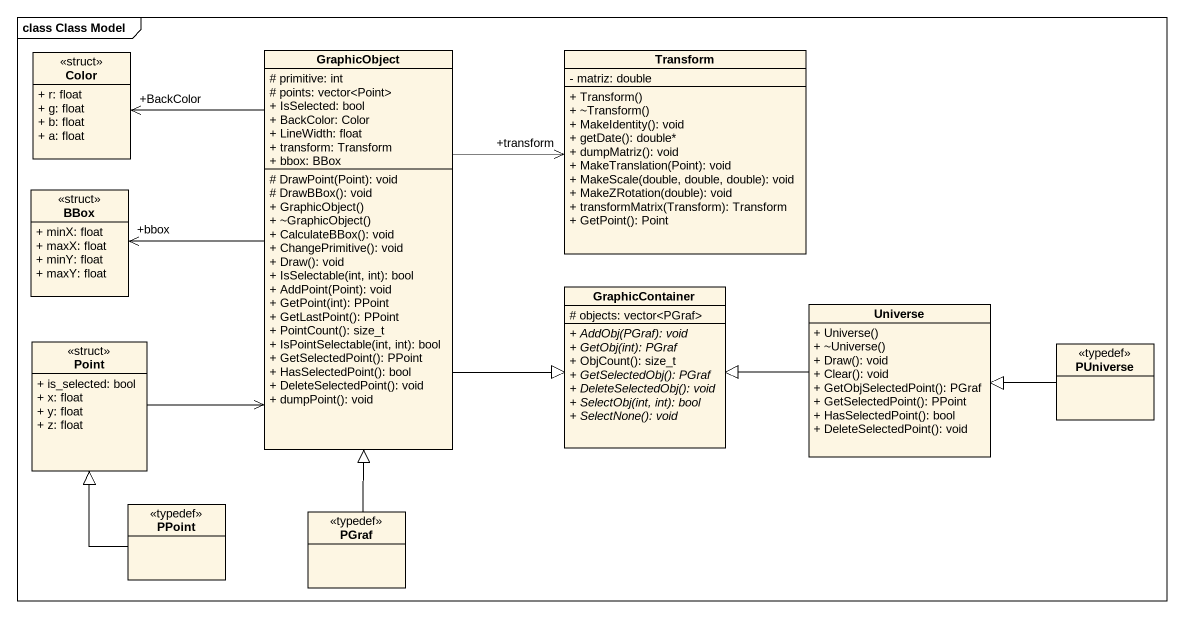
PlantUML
@startuml
mainframe class Class Model
hide circle
hide empty members
skinparam classAttributeIconSize 0
class Color <<struct>> {
  + r: float
  + g: float
  + b: float
  + a: float
}
class GraphicObject {
  # primitive: int
  # points: vector<Point>
  + IsSelected: bool
  + BackColor: Color
  + LineWidth: float
  + transform: Transform
  + bbox: BBox
  # DrawPoint(Point): void
  # DrawBBox(): void
  + GraphicObject()
  + ~GraphicObject()
  + CalculateBBox(): void
  + ChangePrimitive(): void
  + Draw(): void
  + IsSelectable(int, int): bool
  + AddPoint(Point): void
  + GetPoint(int): PPoint
  + GetLastPoint(): PPoint
  + PointCount(): size_t
  + IsPointSelectable(int, int): bool
  + GetSelectedPoint(): PPoint
  + HasSelectedPoint(): bool
  + DeleteSelectedPoint(): void
  + dumpPoint(): void
}
class Transform {
  - matriz: double
  + Transform()
  + ~Transform()
  + MakeIdentity(): void
  + getDate(): double*
  + dumpMatriz(): void
  + MakeTranslation(Point): void
  + MakeScale(double, double, double): void
  + MakeZRotation(double): void
  + transformMatrix(Transform): Transform
  + GetPoint(): Point
}
class BBox <<struct>> {
  + minX: float
  + maxX: float
  + minY: float
  + maxY: float
}
class GraphicContainer {
  # objects: vector<PGraf>
  {abstract} + AddObj(PGraf): void
  {abstract} + GetObj(int): PGraf
  + ObjCount(): size_t
  {abstract} + GetSelectedObj(): PGraf
  {abstract} + DeleteSelectedObj(): void
  {abstract} + SelectObj(int, int): bool
  {abstract} + SelectNone(): void
}
class Universe {
  + Universe()
  + ~Universe()
  + Draw(): void
  + Clear(): void
  + GetObjSelectedPoint(): PGraf
  + GetSelectedPoint(): PPoint
  + HasSelectedPoint(): bool
  + DeleteSelectedPoint(): void
}
class Point <<struct>> {
  + is_selected: bool
  + x: float
  + y: float
  + z: float
}
class PUniverse <<typedef>>
class PPoint <<typedef>>
class PGraf <<typedef>>
GraphicObject -left-> "+BackColor" Color
GraphicObject -right-> "+transform" Transform
GraphicObject -left-> "+bbox" BBox
GraphicObject -right-|> GraphicContainer
Universe -left-|> GraphicContainer
Point -right-> GraphicObject
PUniverse -left-|> Universe
PPoint -up-|> Point
PGraf -up-|> GraphicObject
@enduml
